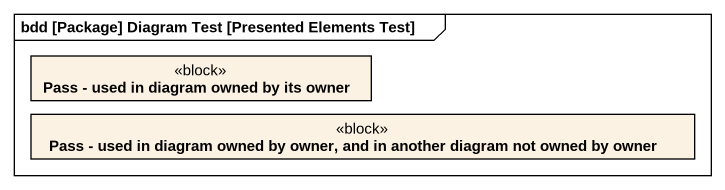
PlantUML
@startuml
mainframe bdd [Package] Diagram Test [Presented Elements Test]
hide circle
hide empty members
class "Pass - used in diagram owned by its owner" as Pass_used_in_diagram_owned <<block>>
class "Pass - used in diagram owned by owner, and in another diagram not owned by owner" as Pass_used_in_diagram_owned_2 <<block>>
@enduml
